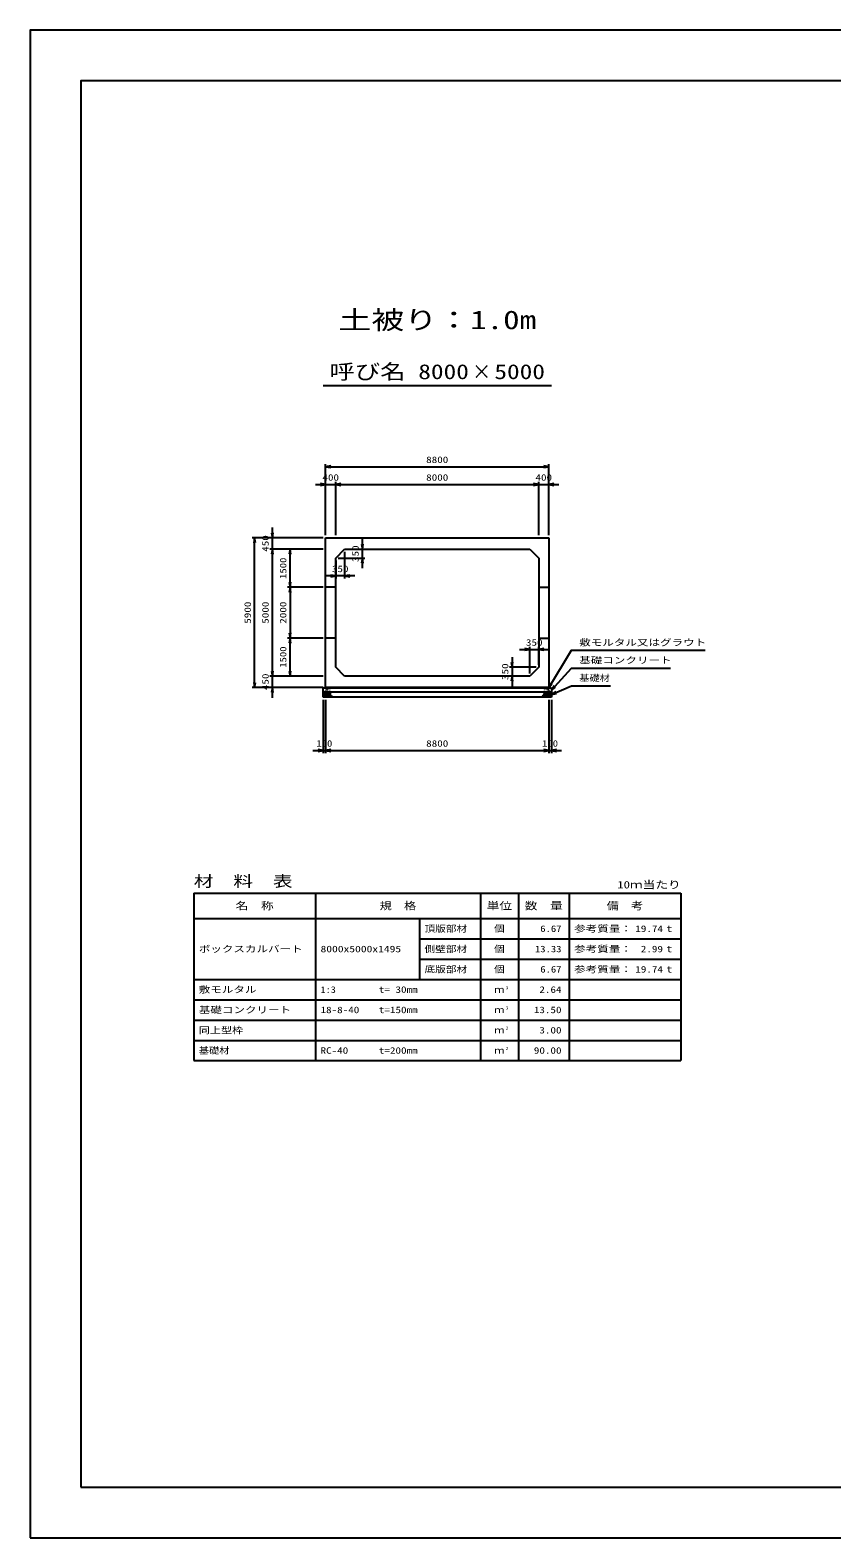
# Model space of a CAD drawing. Units: millimetres at full size. Extents: x 0 to 84100, y 0 to 59400.
# Drawn here: x 0 to 31609, y 0 to 59400 of the extents above; entities that cross this region are included whole.
import ezdxf
from ezdxf.enums import TextEntityAlignment as Align

# ---------------------------------------------------------------- set-up
doc = ezdxf.new("R2010")
doc.units = ezdxf.units.MM
for name, color, linetype, lineweight in [('D-DCR-HCHn', 4, 'Continuous', 9), ('D-MTR-FRAM', 7, 'Continuous', 25), ('D-MTR-LINE', 7, 'Continuous', 25), ('D-STR-DIM', 7, 'Continuous', 25), ('D-STR-STRn', 1, 'Continuous', 25), ('D-STR-TXT', 7, 'Continuous', 25), ('D-TTL', 2, 'Continuous', 25), ('D-TTL-TXT', 7, 'Continuous', 25)]:
    doc.layers.add(name, color=color, linetype=linetype, lineweight=lineweight)
doc.layers.add('D-MTR', color=7, linetype='Continuous')
doc.layers.add('D-MTR-TXT', color=7, linetype='Continuous')
doc.styles.add('ＭＳ ゴシック', font='')
doc.styles.get('ＭＳ ゴシック').set_extended_font_data('MS Gothic')

# ---------------------------------------------------------------- blocks, each defined once
blk = doc.blocks.new('open_arrow')
at = {"color": 0, "linetype": 'Continuous', "lineweight": -2}
blk.add_lwpolyline([(7.5, 1.25), (0, 0), (7.5, -1.25)], dxfattribs=at)

msp = doc.modelspace()

# ---------------------------------------------------------------- linework, layer by layer
at = {"layer": 'D-DCR-HCHn'}
for points in [[(11601.198, 33311.594), (11580.395, 33316.217), (11561.904, 33306.971), (11559.592, 33286.168), (11564.215, 33269.988), (11587.33, 33263.053), (11603.51, 33263.053), (11610.444, 33274.611), (11610.444, 33300.037)], [(11619.69, 33313.906), (11612.756, 33293.102), (11615.067, 33269.988), (11598.887, 33244.562), (11619.69, 33233.005), (11642.805, 33244.562), (11656.673, 33263.053), (11661.296, 33293.102), (11656.673, 33309.283), (11642.805, 33316.217)], [(11658.985, 33258.431), (11647.427, 33230.693), (11656.673, 33219.136), (11684.411, 33219.136), (11695.968, 33223.759), (11707.525, 33239.939), (11707.525, 33253.808), (11695.968, 33272.299), (11682.099, 33274.611)], [(11723.447, 33236.214), (11710.689, 33240.569), (11709.425, 33268.678), (11722.512, 33297.359), (11739.448, 33313.536), (11771.403, 33307.032), (11774.133, 33271.913), (11763.816, 33259.876), (11735.739, 33244.301)], [(11754.798, 33245.711), (11756.454, 33239.566), (11762.011, 33235.193), (11774.19, 33233.302), (11785.305, 33239.802), (11795.592, 33249.138), (11804.858, 33257.333), (11804.635, 33263.462), (11798.736, 33268.875), (11784.203, 33270.356), (11771.47, 33264.383), (11762.011, 33255.165), (11757.281, 33250.556)], [(11782.012, 33279.601), (11775.964, 33285.086), (11774.897, 33290.792), (11778.414, 33303.305), (11788.71, 33317.61), (11811.004, 33316.105), (11832.571, 33305.811), (11847.195, 33285.597), (11845.021, 33272.456), (11838.02, 33265.716), (11826.769, 33263.215), (11810.511, 33267.483), (11789.289, 33274.481)], [(20317.988, 33279.601), (20324.036, 33285.086), (20325.103, 33290.792), (20321.586, 33303.305), (20311.29, 33317.61), (20288.996, 33316.105), (20267.429, 33305.811), (20252.805, 33285.597), (20254.979, 33272.456), (20261.98, 33265.716), (20273.231, 33263.215), (20289.489, 33267.483), (20310.711, 33274.481)], [(20345.202, 33245.711), (20343.546, 33239.566), (20337.989, 33235.193), (20325.81, 33233.302), (20314.695, 33239.802), (20304.408, 33249.138), (20295.142, 33257.333), (20295.365, 33263.462), (20301.264, 33268.875), (20315.797, 33270.356), (20328.53, 33264.383), (20337.989, 33255.165), (20342.719, 33250.556)], [(20376.553, 33236.214), (20389.311, 33240.569), (20390.575, 33268.678), (20377.488, 33297.359), (20360.552, 33313.536), (20328.597, 33307.032), (20325.867, 33271.913), (20336.184, 33259.876), (20364.261, 33244.301)], [(20441.015, 33258.431), (20452.573, 33230.693), (20443.327, 33219.136), (20415.589, 33219.136), (20404.032, 33223.759), (20392.475, 33239.939), (20392.475, 33253.808), (20404.032, 33272.299), (20417.901, 33274.611)], [(20480.31, 33313.906), (20487.244, 33293.102), (20484.933, 33269.988), (20501.113, 33244.562), (20480.31, 33233.005), (20457.195, 33244.562), (20443.327, 33263.053), (20438.704, 33293.102), (20443.327, 33309.283), (20457.195, 33316.217)], [(20498.802, 33311.594), (20519.605, 33316.217), (20538.096, 33306.971), (20540.408, 33286.168), (20535.785, 33269.988), (20512.67, 33263.053), (20496.49, 33263.053), (20489.556, 33274.611), (20489.556, 33300.037)], [(11557.281, 33253.808), (11550.346, 33233.005), (11559.592, 33219.136), (11582.707, 33216.824), (11598.488, 33223.599), (11591.952, 33239.939), (11596.575, 33249.185), (11587.33, 33258.431), (11573.461, 33263.053)], [(11601.155, 33177.009), (11618.277, 33202.692), (11616.137, 33209.112), (11592.594, 33215.533), (11571.192, 33213.393), (11556.21, 33200.551), (11554.07, 33185.57), (11556.21, 33170.588), (11573.332, 33166.308)], [(11609.716, 33123.503), (11624.698, 33129.924), (11628.978, 33151.326), (11620.417, 33166.308), (11605.435, 33170.588), (11586.173, 33168.448), (11564.771, 33159.887), (11554.07, 33147.045), (11554.07, 33132.064), (11560.49, 33123.503), (11586.173, 33125.643)], [(11624.313, 33233.005), (11612.756, 33223.759), (11617.379, 33216.824), (11633.559, 33216.824), (11640.493, 33219.136), (11645.116, 33228.382), (11638.182, 33235.316)], [(11661.082, 33177.009), (11671.783, 33202.692), (11663.222, 33213.393), (11637.539, 33213.393), (11626.838, 33209.112), (11616.137, 33194.131), (11616.137, 33181.289), (11626.838, 33164.167), (11639.679, 33162.027)], [(11656.801, 33129.924), (11656.801, 33155.606), (11646.1, 33162.027), (11635.399, 33155.606), (11633.259, 33140.625), (11635.399, 33127.783), (11650.381, 33123.503)], [(11697.466, 33125.643), (11703.886, 33144.905), (11701.746, 33166.308), (11716.728, 33189.85), (11697.466, 33200.551), (11676.063, 33189.85), (11663.222, 33172.728), (11658.941, 33144.905), (11663.222, 33129.924), (11676.063, 33123.503)], [(11693.185, 33200.551), (11703.886, 33209.112), (11699.606, 33215.533), (11684.624, 33215.533), (11678.204, 33213.393), (11673.923, 33204.832), (11680.344, 33198.411)], [(11714.588, 33127.783), (11733.85, 33123.503), (11750.972, 33132.064), (11753.112, 33151.326), (11750.968, 33174.878), (11727.429, 33182.327), (11712.447, 33178.603), (11706.027, 33162.027), (11706.027, 33138.484)], [(11763.203, 33179.532), (11727.829, 33186.129), (11712.782, 33198.266), (11708.03, 33217.263), (11722.713, 33231.629), (11751.323, 33239.69), (11772.97, 33226.761), (11786.961, 33209.347), (11783.002, 33191.67)], [(11762.352, 33173.637), (11777.306, 33182.556), (11803.44, 33182.292), (11824.93, 33163.525), (11828.643, 33134.899), (11814.853, 33124.245), (11778.098, 33121.871), (11761.731, 33131.633), (11757.172, 33154.06)], [(11843.372, 33211.832), (11848.688, 33216.874), (11855.476, 33225.68), (11857.145, 33233.275), (11853.144, 33247.685), (11839.088, 33258.67), (11818.907, 33257.89), (11791.698, 33243.001), (11782.086, 33230.757), (11785.152, 33216.784), (11794.778, 33210.04), (11803.599, 33209.145), (11817.363, 33209.524), (11830.808, 33211.002)], [(11799.971, 33185.265), (11804.183, 33188.446), (11807.686, 33193.505), (11807.81, 33200.431), (11803.414, 33206.067), (11795.769, 33207.977), (11789.356, 33206.179), (11787.704, 33200.442), (11786.896, 33194.835), (11787.881, 33187.456), (11793.975, 33184.127)], [(11827.597, 33170.331), (11817.895, 33175.079), (11810.89, 33183.822), (11810.719, 33195.084), (11814.942, 33205.627), (11830.189, 33207.625), (11845.054, 33208.018), (11859.481, 33202.512), (11861.849, 33193.273), (11849.54, 33182.195), (11834.555, 33173.15)], [(11859.972, 33122.493), (11844.837, 33124.274), (11834.866, 33129.787), (11830.835, 33142.722), (11830.945, 33154.963), (11840.172, 33171.678), (11858.242, 33182.822), (11885.731, 33178.403), (11907.453, 33170.334), (11912.643, 33146.125), (11908.03, 33128.257), (11886.884, 33122.877)], [(20240.028, 33122.493), (20255.163, 33124.274), (20265.134, 33129.787), (20269.165, 33142.722), (20269.055, 33154.963), (20259.828, 33171.678), (20241.758, 33182.822), (20214.269, 33178.403), (20192.547, 33170.334), (20187.357, 33146.125), (20191.97, 33128.257), (20213.116, 33122.877)], [(20272.403, 33170.331), (20282.105, 33175.079), (20289.11, 33183.822), (20289.281, 33195.084), (20285.058, 33205.627), (20269.811, 33207.625), (20254.946, 33208.018), (20240.519, 33202.512), (20238.151, 33193.273), (20250.46, 33182.195), (20265.445, 33173.15)], [(20256.628, 33211.832), (20251.312, 33216.874), (20244.524, 33225.68), (20242.855, 33233.275), (20246.856, 33247.685), (20260.912, 33258.67), (20281.093, 33257.89), (20308.302, 33243.001), (20317.914, 33230.757), (20314.848, 33216.784), (20305.222, 33210.04), (20296.401, 33209.145), (20282.637, 33209.524), (20269.192, 33211.002)], [(20337.648, 33173.637), (20322.694, 33182.556), (20296.56, 33182.292), (20275.07, 33163.525), (20271.357, 33134.899), (20285.147, 33124.245), (20321.902, 33121.871), (20338.269, 33131.633), (20342.828, 33154.06)], [(20300.029, 33185.265), (20295.817, 33188.446), (20292.314, 33193.505), (20292.19, 33200.431), (20296.586, 33206.067), (20304.231, 33207.977), (20310.644, 33206.179), (20312.296, 33200.442), (20313.104, 33194.835), (20312.119, 33187.456), (20306.025, 33184.127)], [(20336.797, 33179.532), (20372.171, 33186.129), (20387.218, 33198.266), (20391.97, 33217.263), (20377.287, 33231.629), (20348.677, 33239.69), (20327.03, 33226.761), (20313.039, 33209.347), (20316.998, 33191.67)], [(20385.412, 33127.783), (20366.15, 33123.503), (20349.028, 33132.064), (20346.888, 33151.326), (20349.032, 33174.878), (20372.571, 33182.327), (20387.553, 33178.603), (20393.973, 33162.027), (20393.973, 33138.484)], [(20402.534, 33125.643), (20396.114, 33144.905), (20398.254, 33166.308), (20383.272, 33189.85), (20402.534, 33200.551), (20423.937, 33189.85), (20436.778, 33172.728), (20441.059, 33144.905), (20436.778, 33129.924), (20423.937, 33123.503)], [(20406.815, 33200.551), (20396.114, 33209.112), (20400.394, 33215.533), (20415.376, 33215.533), (20421.796, 33213.393), (20426.077, 33204.832), (20419.656, 33198.411)], [(20438.918, 33177.009), (20428.217, 33202.692), (20436.778, 33213.393), (20462.461, 33213.393), (20473.162, 33209.112), (20483.863, 33194.131), (20483.863, 33181.289), (20473.162, 33164.167), (20460.321, 33162.027)], [(20443.199, 33129.924), (20443.199, 33155.606), (20453.9, 33162.027), (20464.601, 33155.606), (20466.741, 33140.625), (20464.601, 33127.783), (20449.619, 33123.503)], [(20475.687, 33233.005), (20487.244, 33223.759), (20482.621, 33216.824), (20466.441, 33216.824), (20459.507, 33219.136), (20454.884, 33228.382), (20461.818, 33235.316)], [(20490.284, 33123.503), (20475.302, 33129.924), (20471.022, 33151.326), (20479.583, 33166.308), (20494.565, 33170.588), (20513.827, 33168.448), (20535.229, 33159.887), (20545.93, 33147.045), (20545.93, 33132.064), (20539.51, 33123.503), (20513.827, 33125.643)], [(20498.845, 33177.009), (20481.723, 33202.692), (20483.863, 33209.112), (20507.406, 33215.533), (20528.808, 33213.393), (20543.79, 33200.551), (20545.93, 33185.57), (20543.79, 33170.588), (20526.668, 33166.308)], [(20542.719, 33253.808), (20549.654, 33233.005), (20540.408, 33219.136), (20517.293, 33216.824), (20501.512, 33223.599), (20508.048, 33239.939), (20503.425, 33249.185), (20512.67, 33258.431), (20526.539, 33263.053)]]:
    msp.add_lwpolyline(points, close=True, dxfattribs=at)
for points in [[(11693.432, 33318.547), (11676.093, 33316.446), (11664.258, 33308.701), (11664.626, 33289.819), (11670.514, 33276.087), (11685.025, 33276.185), (11705.107, 33279.153), (11714.799, 33293.689), (11724.082, 33303.492), (11726.884, 33314.345), (11714.099, 33318.547), (11693.082, 33318.547)], [(20406.568, 33318.547), (20423.907, 33316.446), (20435.742, 33308.701), (20435.374, 33289.819), (20429.486, 33276.087), (20414.975, 33276.185), (20394.893, 33279.153), (20385.201, 33293.689), (20375.918, 33303.492), (20373.116, 33314.345), (20385.901, 33318.547), (20406.918, 33318.547)]]:
    msp.add_lwpolyline(points, dxfattribs=at)
for centre, radius in [((11566.091, 33436.145), 4.5), ((11567.803, 33355.879), 4.5), ((11643.437, 33388.641), 4.5), ((11675.004, 33436.145), 11.25), ((11709.996, 33364.955), 11.25), ((11741.563, 33412.459), 4.5), ((11817.197, 33445.221), 4.5), ((11818.909, 33364.955), 4.5), ((20281.091, 33364.955), 4.5), ((20282.803, 33445.221), 4.5), ((20358.437, 33412.459), 4.5), ((20390.004, 33364.955), 11.25), ((20424.996, 33436.145), 11.25), ((20456.563, 33388.641), 4.5), ((20532.197, 33355.879), 4.5), ((20533.909, 33436.145), 4.5)]:
    msp.add_circle(centre, radius, dxfattribs=at)
at = {"layer": 'D-MTR-FRAM'}
for p, q in [((6450, 25400), (25650, 25400)), ((6450, 25400), (6450, 18800)), ((25650, 25400), (25650, 18800)), ((6450, 18800), (25650, 18800))]:
    msp.add_line(p, q, dxfattribs=at)
at = {"layer": 'D-MTR-LINE'}
for p, q in [((11250, 25400), (11250, 18800)), ((17750, 25400), (17750, 18800)), ((19250, 25400), (19250, 18800)), ((21250, 25400), (21250, 18800)), ((6450, 24400), (25650, 24400)), ((15350, 24400), (15350, 22000)), ((15350, 23600), (25650, 23600)), ((15350, 22800), (25650, 22800)), ((6450, 22000), (25650, 22000)), ((6450, 21200), (25650, 21200)), ((6450, 20400), (25650, 20400)), ((6450, 19600), (25650, 19600))]:
    msp.add_line(p, q, dxfattribs=at)
at = {"layer": 'D-STR-DIM'}
for p, q in [((11650, 39500), (11650, 42300)), ((11650, 42200), (20450, 42200)), ((20450, 39500), (20450, 42300)), ((11650, 39500), (11650, 41600)), ((12050, 39500), (12050, 41600)), ((12050, 39500), (12050, 41600)), ((20050, 39500), (20050, 41600)), ((20050, 39500), (20050, 41600)), ((20450, 39500), (20450, 41600)), ((11250, 41500), (12450, 41500)), ((12050, 41500), (20050, 41500)), ((19650, 41500), (20850, 41500)), ((9550, 38550), (9550, 39800)), ((11550, 39400), (8750, 39400)), ((8850, 33500), (8850, 39400)), ((11550, 39400), (9450, 39400)), ((13100, 38200), (13100, 39350)), ((11550, 38950), (9450, 38950)), ((11550, 38950), (9450, 38950)), ((9550, 33950), (9550, 38950)), ((11550, 38950), (10150, 38950)), ((10250, 37450), (10250, 38950)), ((12400, 38850), (12400, 37800)), ((12500, 38950), (13200, 38950)), ((12050, 38500), (12050, 37800)), ((12150, 38600), (13200, 38600)), ((11550, 37450), (10150, 37450)), ((11550, 37450), (10150, 37450)), ((10250, 37450), (10250, 35450)), ((12800, 37900), (11650, 37900)), ((11550, 35450), (10150, 35450)), ((11550, 35450), (10150, 35450)), ((10250, 33950), (10250, 35450)), ((19700, 34050), (19700, 35100)), ((20050, 34400), (20050, 35100)), ((19000, 34700), (19000, 33550)), ((19300, 35000), (20450, 35000)), ((11550, 33950), (9450, 33950)), ((11550, 33950), (9450, 33950)), ((9550, 33100), (9550, 34350)), ((11550, 33950), (10150, 33950)), ((19950, 34300), (18900, 34300)), ((19600, 33950), (18900, 33950)), ((11550, 33500), (8750, 33500)), ((11550, 33500), (9450, 33500)), ((11550, 33020), (11550, 30920)), ((11650, 33020), (11650, 30920)), ((11650, 33020), (11650, 30920)), ((20450, 33020), (20450, 30920)), ((20450, 33020), (20450, 30920)), ((20550, 33020), (20550, 30920)), ((11150, 31020), (12050, 31020)), ((11650, 31020), (20450, 31020)), ((20050, 31020), (20950, 31020))]:
    msp.add_line(p, q, dxfattribs=at)
at = {"layer": 'D-STR-STRn'}
for p, q in [((11650, 39400), (20450, 39400)), ((11650, 33500), (11650, 39400)), ((20450, 39400), (20450, 33500)), ((12050, 38600), (12400, 38950)), ((12400, 38950), (19700, 38950)), ((19700, 38950), (20050, 38600)), ((12050, 34300), (12050, 38600)), ((20050, 38600), (20050, 34300)), ((12050, 37450), (11650, 37450)), ((20050, 37450), (20450, 37450)), ((12050, 35450), (11650, 35450)), ((20050, 35450), (20450, 35450)), ((12400, 33950), (12050, 34300)), ((19700, 33950), (12400, 33950)), ((20050, 34300), (19700, 33950)), ((20550, 33470), (11550, 33470)), ((11550, 33120), (11550, 33470)), ((20550, 33320), (11550, 33320)), ((20450, 33500), (11650, 33500)), ((11650, 33500), (11650, 33470)), ((20450, 33500), (20450, 33470)), ((20550, 33470), (20550, 33120)), ((20550, 33120), (11550, 33120))]:
    msp.add_line(p, q, dxfattribs=at)
at = {"layer": 'D-STR-TXT'}
for points in [[(20450, 33485), (21350, 34970), (21550, 34970), (26617.513, 34970)], [(20550, 33395), (21350, 34270), (21550, 34270), (25253.046, 34270)], [(20550, 33220), (21350, 33570), (21550, 33570), (22879.442, 33570)]]:
    msp.add_lwpolyline(points, dxfattribs=at)
at = {"layer": 'D-TTL'}
for points in [[(0, 0), (84100, 0), (84100, 59400), (0, 59400)], [(2000, 2000), (82100, 2000), (82100, 57400), (2000, 57400)]]:
    msp.add_lwpolyline(points, close=True, dxfattribs=at)
at = {"layer": 'D-TTL-TXT'}
msp.add_line((11550, 45400), (20550, 45400), dxfattribs=at)

# ---------------------------------------------------------------- block references
at = {"layer": 'D-STR-DIM', "xscale": 26.7, "yscale": 26.7}
for p in [(11650, 42200), (12050, 41500), (12050, 41500), (20450, 41500), (12400, 37900), (20050, 35000), (11650, 31020), (11650, 31020), (20550, 31020)]:
    msp.add_blockref('open_arrow', p, dxfattribs=at)
for p, rotation in [((20450, 42200), 180), ((11650, 41500), 180), ((20050, 41500), 180), ((20050, 41500), 180), ((8850, 39400), 270), ((9550, 39400), 90), ((9550, 38950), 270), ((9550, 38950), 270), ((10250, 38950), 270), ((13100, 38950), 90), ((13100, 38600), 270), ((10250, 37450), 90), ((10250, 37450), 270), ((12050, 37900), 180), ((10250, 35450), 90), ((10250, 35450), 270), ((19000, 34300), 90), ((19700, 35000), 180), ((9550, 33950), 90), ((9550, 33950), 90), ((10250, 33950), 90), ((19000, 33950), 270), ((8850, 33500), 90), ((9550, 33500), 270), ((11550, 31020), 180), ((20450, 31020), 180), ((20450, 31020), 180)]:
    msp.add_blockref('open_arrow', p, dxfattribs=dict(at, rotation=rotation))
at = {"layer": 'D-STR-TXT', "xscale": 26.7, "yscale": 26.7}
for p, rotation in [((20450, 33485), 58.8), ((20550, 33395), 47.6), ((20550, 33220), 23.6)]:
    msp.add_blockref('open_arrow', p, dxfattribs=dict(at, rotation=rotation))

# ---------------------------------------------------------------- texts
at = {"layer": 'D-MTR', "style": 'ＭＳ ゴシック', "width": 1.3}
msp.add_text('材\u3000料\u3000表', height=439.9, dxfattribs=at).set_placement((6450, 25520), align=Align.BOTTOM_LEFT)
at = {"layer": 'D-MTR', "style": 'ＭＳ ゴシック', "width": 1.25}
msp.add_text('10ｍ当たり', height=293.3, dxfattribs=at).set_placement((25650, 25496.667), align=Align.BOTTOM_RIGHT)
at = {"layer": 'D-MTR-TXT', "style": 'ＭＳ ゴシック'}
for s, height, width, p in [('名\u3000称', 293.3, 1.25, (8850, 24900)), ('規\u3000格', 293.3, 1.2, (14500, 24900)), ('単位', 293.3, 1.25, (18500, 24900)), ('数\u3000量', 293.3, 1.25, (20250, 24900)), ('備\u3000考', 293.3, 1.2, (23450, 24900)), ('個', 256.6, 1.2, (18500, 24000)), ('個', 256.6, 1.2, (18500, 23200)), ('個', 256.6, 1.2, (18500, 22400)), ('ｍ', 256.6, 1.15, (18500, 21600)), ('ｍ', 256.6, 1.15, (18500, 20800)), ('ｍ', 256.6, 1.15, (18500, 20000)), ('ｍ', 256.6, 1.15, (18500, 19200))]:
    msp.add_text(s, height=height, dxfattribs=dict(at, width=width)).set_placement(p, align=Align.MIDDLE_CENTER)
for s, width, p in [('頂版部材', 1.2, (15550, 24000)), ('参考質量：      t', 1.3, (21450, 24000)), ('ボックスカルバート', 1.3, (6650, 23200)), ('8000x5000x1495', 1.3, (11450, 23200)), ('側壁部材', 1.2, (15550, 23200)), ('参考質量：      t', 1.3, (21450, 23200)), ('底版部材', 1.2, (15550, 22400)), ('参考質量：      t', 1.3, (21450, 22400)), ('敷モルタル', 1.3, (6650, 21600)), ('1:3', 1.15, (11450, 21600)), ('t= 30mm', 1.25, (13750, 21600)), ('基礎コンクリート', 1.3, (6650, 20800)), ('18-8-40', 1.25, (11450, 20800)), ('t=150mm', 1.25, (13750, 20800)), ('同上型枠', 1.25, (6650, 20000)), ('基礎材', 1.15, (6650, 19200)), ('RC-40', 1.25, (11450, 19200)), ('t=200mm', 1.25, (13750, 19200))]:
    msp.add_text(s, height=256.6, dxfattribs=dict(at, width=width)).set_placement(p, align=Align.MIDDLE_LEFT)
for s, width, p in [('6.67', 1.2, (20950, 24000)), ('19.74', 1.25, (24950, 24000)), ('13.33', 1.2, (20950, 23200)), ('2.99', 1.25, (24950, 23200)), ('6.67', 1.2, (20950, 22400)), ('19.74', 1.25, (24950, 22400)), ('2.64', 1.25, (20950, 21600)), ('13.50', 1.25, (20950, 20800)), ('3.00', 1.25, (20950, 20000)), ('90.00', 1.25, (20950, 19200))]:
    msp.add_text(s, height=256.6, dxfattribs=dict(at, width=width)).set_placement(p, align=Align.MIDDLE_RIGHT)
at = {"layer": 'D-MTR-TXT', "style": 'ＭＳ ゴシック', "width": 1.15}
for s, p in [('3', (18750, 21576.667)), ('3', (18750, 20776.667)), ('2', (18750, 19976.667)), ('2', (18750, 19176.667))]:
    msp.add_text(s, height=128.3, dxfattribs=at).set_placement(p, align=Align.BOTTOM_LEFT)
at = {"layer": 'D-STR-DIM', "style": 'ＭＳ ゴシック'}
for s, width, p in [('8800', 1.25, (16050, 42475)), ('400', 1.25, (11850, 41775)), ('8000', 1.25, (16050, 41775)), ('400', 1.25, (20250, 41775)), ('350', 1.25, (12225, 38175)), ('350', 1.25, (19875, 35275)), ('100', 1.2, (11600, 31295)), ('8800', 1.25, (16050, 31295)), ('100', 1.2, (20500, 31295))]:
    msp.add_text(s, height=256.6, dxfattribs=dict(at, width=width)).set_placement(p, align=Align.MIDDLE_CENTER)
for s, width, p in [('450', 1.25, (9275, 39175)), ('350', 1.25, (12825, 38775)), ('1500', 1.2, (9975, 38200)), ('5900', 1.25, (8575, 36450)), ('5000', 1.25, (9275, 36450)), ('2000', 1.25, (9975, 36450)), ('1500', 1.2, (9975, 34700)), ('450', 1.25, (9275, 33725)), ('350', 1.25, (18725, 34125))]:
    msp.add_text(s, height=256.6, rotation=90, dxfattribs=dict(at, width=width)).set_placement(p, align=Align.MIDDLE_CENTER)
at = {"layer": 'D-STR-TXT', "style": 'ＭＳ ゴシック'}
for s, width, p in [('敷モルタル又はグラウト', 1.3, (21650, 35070)), ('基礎コンクリート', 1.3, (21650, 34370)), ('基礎材', 1.15, (21650, 33670))]:
    msp.add_text(s, height=256.6, dxfattribs=dict(at, width=width)).set_placement(p, align=Align.BOTTOM_LEFT)
at = {"layer": 'D-TTL-TXT', "style": 'ＭＳ ゴシック'}
for s, height, width, p in [('土被り：1.0m', 733.1, 1.3, (16050, 47400)), ('呼び名', 586.5, 1.25, (13300, 45475)), ('8000', 586.5, 1.25, (16300, 45475)), ('×', 586.5, 0.95, (17800, 45475)), ('5000', 586.5, 1.25, (19300, 45475))]:
    msp.add_text(s, height=height, dxfattribs=dict(at, width=width)).set_placement(p, align=Align.BOTTOM_CENTER)

doc.saveas('drawing.dxf')
